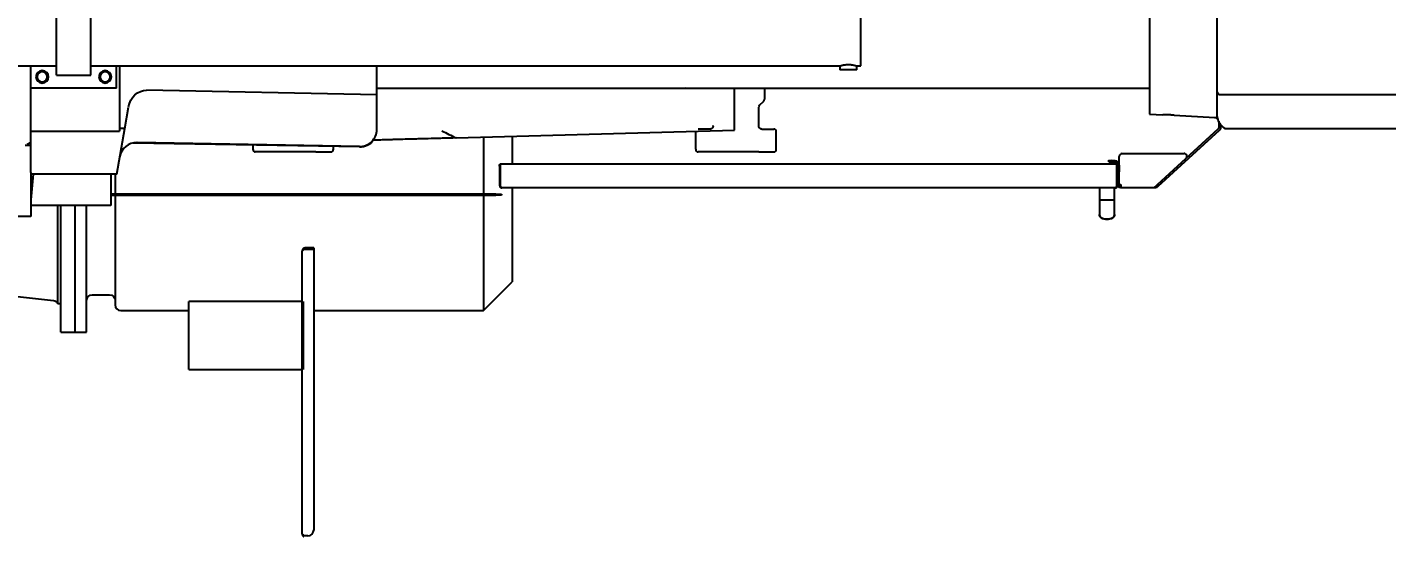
# Model space of a CAD drawing. Header units: millimetres. Extents: x 0 to 1189, y 0 to 841.
# Drawn here: x 187 to 345.4, y 121.4 to 180.6 of the extents above; entities that cross this region are included whole.
import ezdxf

# ---------------------------------------------------------------- set-up
doc = ezdxf.new("R2010")
doc.units = ezdxf.units.MM
for name, color, linetype, true_color in [('1', 7, 'CONTINUOUS', 0xffffff), ('2', 7, 'CONTINUOUS', 0xffffff), ('5', 7, 'CONTINUOUS', 0xffffff)]:
    doc.layers.add(name, color=color, linetype=linetype, true_color=true_color)
doc.styles.add('iso-1', font='isocp.shx')
doc.dimstyles.get("Standard").update_dxf_attribs({"dimtxt": 0.18, "dimasz": 0.18, "dimexe": 0.18, "dimexo": 0.0625, "dimgap": 0.09, "dimtad": 0, "dimtih": 1, "dimtoh": 1, "dimdec": 4, "dimzin": 0, "dimdsep": 46, "dimtxsty": 'Standard', "dimcen": 0.09, "dimadec": 0, "dimazin": 0, "dimtfac": 1, "dimtdec": 4, "dimtofl": 0, "dimtmove": 0, "dimatfit": 3, "dimfxl": 1, "dimtolj": 1, "dimtzin": 0, "dimarcsym": 0})

# ---------------------------------------------------------------- blocks, each defined once
blk = doc.blocks.new('DimnDraft3D13')
at = {"layer": '1', "color": 152, "linetype": 'Continuous', "transparency": 16777216}
for p, q in [((415.98, 165.58), (415.98, 79.83)), ((309.31, 96.18), (309.31, 79.83))]:
    blk.add_line(p, q, dxfattribs=at)
at = {"layer": '1', "color": 27, "linetype": 'Continuous', "transparency": 16777216}
blk.add_line((415.98, 83), (309.31, 83), dxfattribs=at)
for points in [[(309.31, 83), (312.49, 83.56), (312.49, 82.44), (309.31, 83)], [(415.98, 83), (412.8, 82.44), (412.8, 83.56), (415.98, 83)]]:
    blk.add_solid(points, dxfattribs=at)
at = {"layer": '1', "color": 23, "linetype": 'Continuous', "transparency": 16777216, "insert": (359.39, 83.57), "char_height": 3.5, "attachment_point": 7, "line_spacing_factor": 0.963855, "style": 'iso-1'}
blk.add_mtext('\\W01.000;1600 ', dxfattribs=at)

msp = doc.modelspace()

# ---------------------------------------------------------------- linework, layer by layer
at = {"layer": '2', "color": 124, "linetype": 'Continuous'}
for p, q in [((317.777, 187.839), (317.777, 179.172)), ((325.643, 173.163), (325.643, 185.181)), ((325.649, 173.163), (325.649, 185.181)), ((317.777, 179.172), (317.777, 170.505)), ((197.744, 176.105), (197.744, 168.819)), ((227.744, 172.744), (227.744, 176.105)), ((187.411, 168.511), (187.411, 173.505)), ((227.744, 172.744), (200.903, 173.285)), ((227.744, 168.72), (227.744, 172.744)), ((264.744, 173.49), (263.655, 173.509)), ((264.744, 173.509), (264.744, 173.49)), ((269.411, 168.622), (269.411, 173.509)), ((325.643, 170.505), (325.643, 173.163)), ((349.31, 172.739), (326.043, 172.739)), ((198.355, 168.819), (198.797, 171.325)), ((317.777, 170.505), (319.319, 170.424)), ((320.635, 170.355), (325.388, 170.106)), ((325.714, 169.842), (325.714, 169.841)), ((187.411, 163.699), (187.411, 168.511)), ((187.411, 168.511), (197.744, 168.511)), ((197.419, 163.505), (198.355, 168.819)), ((197.744, 168.819), (197.744, 168.511)), ((198.355, 168.819), (197.744, 168.819)), ((236.958, 167.723), (269.411, 168.622)), ((326.538, 168.839), (349.31, 168.839)), ((225.71, 166.67), (199.333, 167.13)), ((199.825, 167.172), (199.778, 167.173)), ((225.71, 166.72), (199.825, 167.172)), ((197.419, 163.505), (187.411, 163.505))]:
    msp.add_line(p, q, dxfattribs=at)
at = {"layer": '2', "color": 60, "linetype": 'Continuous'}
for p, q in [((190.411, 175.039), (190.411, 183.305)), ((194.411, 175.039), (194.411, 183.305)), ((284.144, 176.105), (284.144, 182.239)), ((115.398, 176.105), (190.411, 176.105)), ((187.411, 173.505), (187.411, 176.105)), ((194.411, 176.105), (281.678, 176.105)), ((197.411, 173.505), (197.411, 176.105)), ((281.678, 176.105), (281.678, 175.672)), ((283.664, 176.105), (284.144, 176.105)), ((283.678, 175.672), (283.678, 176.11)), ((190.411, 175.039), (194.411, 175.039)), ((283.678, 175.672), (281.678, 175.672)), ((197.411, 173.505), (187.411, 173.505))]:
    msp.add_line(p, q, dxfattribs=at)
at = {"layer": '2', "color": 252, "linetype": 'Continuous'}
for p, q in [((227.746, 173.509), (317.773, 173.509)), ((272.91, 173.509), (272.91, 172.227)), ((272.243, 169.089), (272.243, 171.284)), ((272.341, 171.52), (272.812, 171.991)), ((264.884, 168.422), (264.884, 166.422)), ((266.577, 168.755), (265.173, 168.755)), ((266.91, 169.089), (266.91, 169.189)), ((272.577, 168.755), (273.981, 168.755)), ((274.27, 166.422), (274.27, 168.422)), ((187.411, 166.839), (186.744, 166.839)), ((186.992, 166.981), (187.411, 167.223)), ((213.284, 166.887), (213.284, 166.422)), ((222.67, 166.422), (222.67, 166.723)), ((240.177, 167.813), (240.177, 161.173)), ((243.51, 167.904), (243.51, 164.705)), ((214.977, 166.089), (213.573, 166.089)), ((215.31, 166.089), (214.977, 166.089)), ((220.643, 166.089), (215.31, 166.089)), ((220.643, 166.089), (220.977, 166.089)), ((220.977, 166.089), (222.381, 166.089)), ((266.577, 166.089), (265.173, 166.089)), ((266.91, 166.089), (266.577, 166.089)), ((272.243, 166.089), (266.91, 166.089)), ((272.243, 166.089), (272.577, 166.089)), ((272.577, 166.089), (273.981, 166.089)), ((187.411, 163.699), (187.411, 158.572)), ((187.674, 163.505), (187.411, 160.505)), ((196.744, 163.505), (196.744, 159.839)), ((197.243, 163.506), (197.243, 161.173)), ((243.51, 161.905), (243.51, 150.939)), ((197.243, 161.039), (197.243, 148.272)), ((240.177, 161.039), (240.177, 147.605)), ((187.411, 158.572), (178.078, 158.572)), ((196.744, 159.839), (187.411, 159.839)), ((190.577, 148.439), (190.577, 159.84)), ((190.91, 145.105), (190.91, 159.839)), ((192.577, 145.105), (192.577, 159.839)), ((192.577, 145.105), (192.577, 159.837)), ((193.91, 145.105), (193.91, 159.837)), ((240.177, 147.605), (243.51, 150.939)), ((175.11, 150.439), (190.073, 148.768)), ((194.577, 149.439), (196.577, 149.439)), ((190.577, 148.439), (190.91, 148.439)), ((197.91, 147.605), (205.843, 147.605)), ((219.043, 148.649), (205.843, 148.649)), ((205.843, 140.739), (205.843, 148.649)), ((219.177, 140.739), (219.177, 148.649)), ((220.377, 147.605), (240.177, 147.605)), ((190.91, 145.105), (192.577, 145.105)), ((192.577, 145.105), (193.91, 145.105)), ((205.843, 140.739), (219.043, 140.739))]:
    msp.add_line(p, q, dxfattribs=at)
at = {"layer": '2', "color": 60, "linetype": 'Continuous', "extrusion": (0, 0, -1)}
for centre in [(-188.744, 174.839), (-196.078, 174.839)]:
    msp.add_circle(centre, 0.733, dxfattribs=at)
at = {"layer": '2', "color": 124, "linetype": 'Continuous', "extrusion": (0, 0, -1)}
for centre in [(-188.744, 174.839), (-196.078, 174.839)]:
    msp.add_circle(centre, 0.583, dxfattribs=at)
msp.add_arc((-326.043, 173.163), 0.394, 342.97613, 0, dxfattribs=at)
at = {"layer": '2', "color": 252, "linetype": 'Continuous', "extrusion": (0, 0, -1)}
for centre, radius, start, end in [((-272.577, 171.284), 0.333, 0, 45), ((-194.577, 148.772), 0.667, 0, 90), ((-196.577, 148.772), 0.667, 90, 180), ((-189.999, 148.105), 0.667, 96.37119, 150)]:
    msp.add_arc(centre, radius, start, end, dxfattribs=at)
at = {"layer": '2', "color": 252, "linetype": 'Continuous'}
for centre, radius, start, end in [((272.577, 172.227), 0.333, 315, 0), ((197.91, 148.272), 0.667, 180, 270)]:
    msp.add_arc(centre, radius, start, end, dxfattribs=at)
at = {"layer": '2', "color": 124, "linetype": 'Continuous'}
for centre, start, end in [((225.744, 168.72), 269, 0), ((327.643, 170.505), 216.8699, 236.44269), ((199.743, 165.173), 89, 170), ((225.744, 168.67), 269, 323.31019)]:
    msp.add_arc(centre, 2, start, end, dxfattribs=at)
at = {"layer": '2', "color": 124, "linetype": 'Continuous', "extrusion": (0, 0, -1)}
for centre, major_axis, ratio, start_param, end_param in [((200.767, 170.978), (0.402, 2.281), 0.8634603, 4.712389, 6.1496149), ((326.043, 173.201), (0, 0.462), 0.8660254, 3.1415927, 4.3725521)]:
    msp.add_ellipse(centre, major_axis=major_axis, ratio=ratio, start_param=start_param, end_param=end_param, dxfattribs=at)
at = {"layer": '2', "color": 252, "linetype": 'Continuous'}
for centre, major_axis, start_param, end_param in [((265.173, 168.422), (0, -0.333), 4.4859975, 4.712389), ((273.981, 168.422), (0, 0.333), 4.712389, 6.2831853), ((213.573, 166.422), (0, -0.333), 4.712389, 6.2831853), ((222.381, 166.422), (0, 0.333), 3.1415927, 4.712389), ((265.173, 166.422), (0, -0.333), 4.712389, 6.2831853), ((273.981, 166.422), (0, 0.333), 3.1415927, 4.712389)]:
    msp.add_ellipse(centre, major_axis=major_axis, ratio=0.8660254, start_param=start_param, end_param=end_param, dxfattribs=at)
at = {"layer": '2', "color": 124, "linetype": 'Continuous'}
msp.add_ellipse((327.601, 170.505), major_axis=(0, -2), ratio=0.9999931, start_param=5.3906382, end_param=5.7077559, dxfattribs=at)
at = {"layer": '2', "color": 60, "linetype": 'Continuous'}
msp.add_open_spline([(281.678, 176.105), (281.678, 176.105), (281.684, 176.107), (281.704, 176.114), (281.712, 176.116), (281.726, 176.121), (281.731, 176.122), (281.742, 176.126), (281.748, 176.128), (281.78, 176.137), (281.811, 176.146), (281.856, 176.159), (281.865, 176.161), (281.885, 176.166), (281.895, 176.169), (281.926, 176.177), (281.948, 176.183), (282.017, 176.199), (282.067, 176.21), (282.149, 176.225), (282.177, 176.23), (282.234, 176.239), (282.263, 176.244), (282.323, 176.251), (282.354, 176.255), (282.401, 176.26), (282.417, 176.261), (282.449, 176.264), (282.465, 176.265), (282.546, 176.271), (282.611, 176.273), (282.694, 176.273), (282.71, 176.273), (282.743, 176.272), (282.76, 176.272), (282.809, 176.27), (282.842, 176.268), (282.938, 176.262), (283.001, 176.256), (283.077, 176.246), (283.092, 176.243), (283.122, 176.239), (283.136, 176.237), (283.179, 176.23), (283.207, 176.225), (283.261, 176.215), (283.287, 176.21), (283.325, 176.202), (283.337, 176.199), (283.362, 176.193), (283.373, 176.191), (283.431, 176.177), (283.472, 176.166), (283.517, 176.154), (283.526, 176.151), (283.543, 176.147), (283.551, 176.144), (283.574, 176.137), (283.588, 176.133), (283.626, 176.122), (283.645, 176.116), (283.661, 176.111), (283.664, 176.11), (283.669, 176.108), (283.671, 176.107), (283.676, 176.106), (283.678, 176.105), (283.678, 176.105)], degree=3, knots=[0, 0, 0, 0, 0.0624812, 0.0624812, 0.0937219, 0.0937219, 0.1093422, 0.1093422, 0.1249625, 0.1249625, 0.1874437, 0.1874437, 0.203064, 0.203064, 0.2186843, 0.2186843, 0.249925, 0.249925, 0.3124062, 0.3124062, 0.3436468, 0.3436468, 0.3748874, 0.3748874, 0.4061281, 0.4061281, 0.4217484, 0.4217484, 0.4373687, 0.4373687, 0.4998499, 0.4998499, 0.5154702, 0.5154702, 0.5310905, 0.5310905, 0.5623311, 0.5623311, 0.6248124, 0.6248124, 0.6404327, 0.6404327, 0.656053, 0.656053, 0.6872936, 0.6872936, 0.7185342, 0.7185342, 0.7341546, 0.7341546, 0.7497749, 0.7497749, 0.8122561, 0.8122561, 0.8278764, 0.8278764, 0.8434967, 0.8434967, 0.8747373, 0.8747373, 0.9372186, 0.9372186, 0.9528389, 0.9528389, 0.9684592, 0.9684592, 1, 1, 1, 1], dxfattribs=at)
at = {"layer": '2', "color": 124, "linetype": 'Continuous'}
for points, knots in [([(320.643, 170.355), (320.643, 170.355), (320.639, 170.356), (320.628, 170.357), (320.626, 170.357), (320.621, 170.358), (320.618, 170.358), (320.608, 170.359), (320.593, 170.361), (320.575, 170.364), (320.559, 170.365), (320.554, 170.366), (320.543, 170.367), (320.537, 170.368), (320.506, 170.372), (320.479, 170.375), (320.433, 170.38), (320.417, 170.381), (320.391, 170.384), (320.383, 170.385), (320.365, 170.386), (320.356, 170.387), (320.311, 170.391), (320.273, 170.395), (320.212, 170.4), (320.191, 170.401), (320.15, 170.405), (320.129, 170.406), (320.065, 170.41), (320.022, 170.413), (319.933, 170.418), (319.89, 170.42), (319.826, 170.422), (319.805, 170.423), (319.763, 170.424), (319.742, 170.424), (319.682, 170.426), (319.643, 170.427), (319.598, 170.427), (319.589, 170.427), (319.571, 170.427), (319.563, 170.427), (319.537, 170.427), (319.521, 170.427), (319.475, 170.427), (319.447, 170.427), (319.417, 170.427), (319.411, 170.427), (319.399, 170.427), (319.394, 170.426), (319.379, 170.426), (319.36, 170.426), (319.345, 170.426), (319.336, 170.425), (319.333, 170.425), (319.327, 170.425), (319.325, 170.425), (319.314, 170.425), (319.31, 170.425), (319.31, 170.425)], [0, 0, 0, 0, 0.0624478, 0.0624478, 0.0780753, 0.0780753, 0.0937028, 0.0937028, 0.1249578, 0.1562127, 0.1562127, 0.1718402, 0.1718402, 0.1874677, 0.1874677, 0.2499777, 0.2499777, 0.2812326, 0.2812326, 0.2968601, 0.2968601, 0.3124876, 0.3124876, 0.3749976, 0.3749976, 0.4062525, 0.4062525, 0.4375075, 0.4375075, 0.5000175, 0.5000175, 0.5625274, 0.5625274, 0.5937824, 0.5937824, 0.6250374, 0.6250374, 0.6875473, 0.6875473, 0.7031748, 0.7031748, 0.7188023, 0.7188023, 0.7500573, 0.7500573, 0.8125672, 0.8125672, 0.8281947, 0.8281947, 0.8438222, 0.8438222, 0.8750772, 0.9063322, 0.9063322, 0.9219597, 0.9219597, 0.9375872, 0.9375872, 1, 1, 1, 1]), ([(325.354, 170.101), (325.376, 170.103), (325.438, 170.103), (325.528, 170.065), (325.611, 170.005), (325.666, 169.94), (325.69, 169.897), (325.7, 169.876)], [0, 0, 0, 0, 0.1481861, 0.4247902, 0.6535589, 0.8469125, 1, 1, 1, 1]), ([(325.394, 170.105), (325.396, 170.106), (325.438, 170.111), (325.512, 170.087), (325.6, 170.044), (325.662, 169.991), (325.7, 169.946), (325.72, 169.914), (325.733, 169.892), (325.741, 169.874), (325.745, 169.866), (325.744, 169.866)], [0, 0, 0, 0, 0.0117088, 0.1789215, 0.3191025, 0.4376293, 0.531595, 0.6030832, 0.6774494, 0.7900676, 1, 1, 1, 1]), ([(326.043, 169.305), (325.99, 169.377), (325.937, 169.457), (325.864, 169.59), (325.841, 169.636), (325.809, 169.709), (325.798, 169.733), (325.778, 169.784), (325.768, 169.809), (325.722, 169.939), (325.693, 170.048), (325.664, 170.216), (325.656, 170.273), (325.648, 170.36), (325.647, 170.389), (325.645, 170.432), (325.644, 170.454), (325.644, 170.476), (325.643, 170.491), (325.643, 170.498), (325.643, 170.505)], [0, 0, 0, 0, 0.25, 0.25, 0.375, 0.375, 0.4375, 0.4375, 0.5, 0.5, 0.75, 0.75, 0.875, 0.875, 0.9375, 0.9375, 0.96875, 0.984375, 0.984375, 1, 1, 1, 1]), ([(236.958, 167.723), (236.477, 167.71), (235.995, 167.696), (235.273, 167.676), (235.032, 167.67), (234.671, 167.66), (234.551, 167.656), (234.37, 167.651), (234.31, 167.65), (234.19, 167.646), (234.129, 167.645), (233.59, 167.63), (233.124, 167.617), (232.447, 167.598), (232.224, 167.592), (231.896, 167.583), (231.788, 167.58), (231.572, 167.574), (231.465, 167.571), (230.94, 167.556), (230.547, 167.546), (229.997, 167.53), (229.82, 167.525), (229.564, 167.518), (229.481, 167.516), (229.358, 167.513), (229.318, 167.511), (229.238, 167.509), (229.199, 167.508), (228.852, 167.499), (228.579, 167.491), (228.224, 167.481), (228.115, 167.478), (227.965, 167.474), (227.918, 167.473), (227.827, 167.47), (227.785, 167.469), (227.744, 167.468)], [0, 0, 0, 0, 0.125, 0.125, 0.1875, 0.1875, 0.21875, 0.21875, 0.234375, 0.234375, 0.25, 0.25, 0.375, 0.375, 0.4375, 0.4375, 0.46875, 0.46875, 0.5, 0.5, 0.625, 0.625, 0.6875, 0.6875, 0.71875, 0.71875, 0.734375, 0.734375, 0.75, 0.75, 0.875, 0.875, 0.9375, 0.9375, 0.96875, 0.96875, 1, 1, 1, 1])]:
    msp.add_open_spline(points, degree=3, knots=knots, dxfattribs=at)
for points in [[(235.326, 168.554), (235.867, 168.272), (236.408, 167.989), (236.958, 167.723)], [(227.744, 167.468), (227.6, 167.47), (227.384, 167.474), (227.31, 167.475), (227.31, 167.475)]]:
    msp.add_open_spline(points, degree=3, dxfattribs=at)
at = {"layer": '2', "color": 252, "linetype": 'Continuous'}
for points, knots in [([(266.91, 169.089), (266.91, 169.066), (266.908, 169.044), (266.901, 169.011), (266.898, 169), (266.892, 168.979), (266.888, 168.968), (266.874, 168.937), (266.864, 168.917), (266.848, 168.894), (266.844, 168.89), (266.837, 168.881), (266.834, 168.876), (266.823, 168.864), (266.815, 168.856), (266.791, 168.833), (266.774, 168.819), (266.736, 168.795), (266.717, 168.785), (266.687, 168.774), (266.677, 168.771), (266.657, 168.765), (266.647, 168.762), (266.616, 168.757), (266.596, 168.755), (266.577, 168.755)], [0, 0, 0, 0, 0.125, 0.125, 0.1875, 0.1875, 0.25, 0.25, 0.375, 0.375, 0.40625, 0.40625, 0.4375, 0.4375, 0.5, 0.5, 0.625, 0.625, 0.75, 0.75, 0.8125, 0.8125, 0.875, 0.875, 1, 1, 1, 1]), ([(272.577, 168.755), (272.557, 168.755), (272.537, 168.757), (272.507, 168.762), (272.497, 168.765), (272.482, 168.769), (272.477, 168.771), (272.467, 168.774), (272.461, 168.776), (272.437, 168.785), (272.417, 168.795), (272.389, 168.813), (272.38, 168.819), (272.363, 168.833), (272.354, 168.84), (272.338, 168.855), (272.331, 168.864), (272.32, 168.876), (272.316, 168.881), (272.309, 168.89), (272.306, 168.894), (272.29, 168.917), (272.279, 168.937), (272.266, 168.968), (272.262, 168.978), (272.255, 169), (272.252, 169.011), (272.246, 169.044), (272.243, 169.066), (272.243, 169.089)], [0, 0, 0, 0, 0.125, 0.125, 0.1875, 0.1875, 0.21875, 0.21875, 0.25, 0.25, 0.375, 0.375, 0.4375, 0.4375, 0.5, 0.5, 0.5625, 0.5625, 0.59375, 0.59375, 0.625, 0.625, 0.75, 0.75, 0.8125, 0.8125, 0.875, 0.875, 1, 1, 1, 1])]:
    msp.add_open_spline(points, degree=3, knots=knots, dxfattribs=at)
at = {"layer": '5', "color": 252, "linetype": 'Continuous'}
for p, q in [((325.843, 169.662), (325.843, 168.973)), ((325.87, 168.58), (318.73, 162.045)), ((325.735, 168.728), (322.018, 165.326)), ((326.043, 169.305), (326.043, 168.973)), ((313.03, 164.927), (313.047, 165.126)), ((313.03, 164.927), (313.362, 164.897)), ((313.047, 165.126), (313.379, 165.097)), ((313.739, 164.864), (313.362, 164.897)), ((313.756, 165.064), (313.379, 165.097)), ((314.243, 162.305), (314.243, 165.572)), ((314.577, 165.905), (321.793, 165.905)), ((318.718, 162.305), (322.018, 165.326)), ((242.044, 164.639), (242.111, 164.639)), ((242.044, 164.439), (242.044, 164.639)), ((242.044, 164.439), (242.044, 162.172)), ((242.111, 164.705), (313.978, 164.705)), ((242.111, 164.439), (242.111, 164.705)), ((242.111, 164.639), (242.111, 164.439)), ((242.111, 164.439), (242.111, 162.172)), ((242.111, 162.172), (242.111, 164.439)), ((313.978, 164.705), (313.978, 164.439)), ((313.978, 164.639), (314.044, 164.639)), ((313.978, 164.439), (313.978, 164.639)), ((313.978, 162.172), (313.978, 164.439)), ((313.978, 164.439), (313.978, 162.172)), ((314.043, 163.439), (314.243, 163.439)), ((314.043, 162.305), (314.043, 163.439)), ((314.044, 164.639), (314.044, 164.439)), ((314.044, 163.439), (314.044, 164.439)), ((314.243, 164.532), (314.243, 163.772)), ((314.243, 163.439), (314.243, 163.772)), ((314.243, 162.305), (314.243, 163.439)), ((242.111, 162.082), (242.111, 162.172)), ((242.111, 162.172), (242.111, 162.062)), ((313.778, 161.905), (242.311, 161.905)), ((313.978, 162.082), (313.978, 162.172)), ((313.978, 162.172), (313.978, 162.062)), ((314.043, 162.305), (314.243, 162.305)), ((314.044, 162.172), (314.044, 162.275)), ((314.243, 162.305), (314.443, 162.305)), ((314.443, 162.305), (314.443, 161.905)), ((318.28, 161.905), (314.443, 161.905)), ((318.28, 161.905), (318.718, 162.305)), ((318.369, 161.905), (318.28, 161.905)), ((187.411, 161.172), (187.469, 161.172)), ((187.458, 161.039), (187.411, 161.039)), ((241.611, 161.172), (196.745, 161.172)), ((196.745, 161.039), (241.611, 161.039)), ((241.611, 161.172), (242.278, 161.172)), ((242.278, 161.039), (241.611, 161.039)), ((242.278, 161.172), (242.278, 161.039)), ((219.043, 121.572), (219.043, 154.572)), ((219.377, 154.772), (219.235, 154.772)), ((219.282, 154.772), (219.377, 154.772)), ((220.377, 154.905), (219.377, 154.905)), ((220.377, 154.772), (219.377, 154.772)), ((219.377, 154.772), (220.377, 154.772)), ((220.377, 154.905), (220.377, 154.772)), ((220.377, 154.772), (220.377, 122.039)), ((219.377, 121.372), (219.235, 121.372)), ((219.71, 121.372), (219.377, 121.372))]:
    msp.add_line(p, q, dxfattribs=at)
at = {"layer": '5', "color": 95, "linetype": 'Continuous'}
for p, q in [((311.944, 161.905), (311.944, 160.505)), ((313.678, 160.505), (313.678, 161.905)), ((311.944, 160.505), (311.95, 160.505)), ((311.945, 160.505), (311.945, 158.805)), ((311.95, 160.505), (312.132, 160.505)), ((312.132, 160.505), (313.491, 160.505)), ((313.491, 160.505), (313.672, 160.505)), ((313.678, 160.505), (313.672, 160.505)), ((313.677, 158.805), (313.677, 160.505))]:
    msp.add_line(p, q, dxfattribs=at)
at = {"layer": '5', "color": 252, "linetype": 'Continuous', "extrusion": (0, 0, -1)}
for centre, radius, start, end in [((-325.51, 168.973), 0.333, 180, 227.53592), ((-325.51, 168.973), 0.533, 180, 227.53592), ((-313.778, 162.172), 0.267, 180, 204.29346), ((-314.443, 162.305), 0.4, 270, 0), ((-314.443, 162.305), 0.2, 270, 0)]:
    msp.add_arc(centre, radius, start, end, dxfattribs=at)
at = {"layer": '5', "color": 252, "linetype": 'Continuous'}
for centre, radius, start, end in [((313.71, 164.532), 0.333, 18.5805, 85), ((313.71, 164.532), 0.533, 0, 85), ((314.577, 165.572), 0.333, 90, 180), ((321.793, 165.572), 0.333, 312.46408, 90), ((242.311, 162.172), 0.267, 180, 204.29346), ((242.311, 162.172), 0.267, 242.21931, 270), ((313.778, 162.172), 0.267, 270, 297.78069), ((219.377, 154.572), 0.333, 152.5339, 180), ((219.377, 154.572), 0.333, 90, 115.2269), ((219.71, 122.039), 0.667, 270, 0)]:
    msp.add_arc(centre, radius, start, end, dxfattribs=at)
at = {"layer": '5', "color": 95, "linetype": 'Continuous'}
for centre, radius, start, end in [((312.811, 158.805), 0.867, 177.75251, 180), ((312.811, 158.805), 0.867, 180, 186.44878), ((312.325, 158.75), 0.378, 186.44878, 239.16296), ((313.297, 158.75), 0.378, 300.83704, 353.55122), ((312.811, 158.805), 0.867, 353.55122, 0), ((312.811, 158.805), 0.867, 0, 2.24749), ((312.811, 159.564), 1.325, 239.16296, 300.83704)]:
    msp.add_arc(centre, radius, start, end, dxfattribs=at)
at = {"layer": '5', "color": 95, "linetype": 'Continuous', "extrusion": (0, 0, -1)}
for centre, radius, start, end in [((-312.811, 158.805), 0.866, 353.56749, 359.99997), ((-312.326, 158.751), 0.378, 300.77654, 353.56749), ((-313.296, 158.751), 0.378, 186.43251, 239.22346), ((-312.811, 158.805), 0.866, 180.00003, 186.43251), ((-312.811, 159.565), 1.326, 239.22346, 300.77654)]:
    msp.add_arc(centre, radius, start, end, dxfattribs=at)
at = {"layer": '5', "color": 252, "linetype": 'Continuous'}
for centre, major_axis, ratio, start_param, end_param in [((242.311, 162.172), (0.196, 0.039), 1, 2.9429645, 3.3495817), ((242.311, 162.172), (0, 0.267), 0.9993333, 2.6567281, 3.1415927), ((313.778, 162.172), (0, 0.267), 0.9993333, 3.1415927, 3.6264572), ((313.778, 162.172), (0.2, 0), 1, 5.8765681, 6.2831853), ((219.377, 154.572), (0.333, 0), 0.9993333, 2.6622188, 3.1415927), ((219.377, 121.572), (0, 0.333), 1, 1.5707963, 2.0501702), ((219.377, 121.572), (0.333, 0), 0.9993333, 3.1415927, 3.6209665)]:
    msp.add_ellipse(centre, major_axis=major_axis, ratio=ratio, start_param=start_param, end_param=end_param, dxfattribs=at)
for points, knots in [([(242.067, 162.066), (242.067, 162.066), (242.067, 162.066), (242.067, 162.065), (242.067, 162.064), (242.068, 162.062), (242.069, 162.059), (242.072, 162.054), (242.073, 162.051), (242.077, 162.044), (242.079, 162.041), (242.083, 162.033), (242.086, 162.03), (242.091, 162.022), (242.094, 162.018), (242.103, 162.005), (242.109, 161.997), (242.124, 161.981), (242.132, 161.974), (242.145, 161.964), (242.149, 161.96), (242.157, 161.954), (242.161, 161.952), (242.169, 161.946), (242.173, 161.944), (242.18, 161.94), (242.184, 161.938), (242.187, 161.936)], [0, 0, 0, 0, 0.0004518, 0.0004518, 0.0374721, 0.0374721, 0.1115127, 0.1115127, 0.1855533, 0.1855533, 0.2595939, 0.2595939, 0.3336345, 0.3336345, 0.4076751, 0.4076751, 0.5557563, 0.5557563, 0.7038376, 0.7038376, 0.7778782, 0.7778782, 0.8519188, 0.8519188, 0.9259594, 0.9259594, 1, 1, 1, 1]), ([(242.187, 161.936), (242.195, 161.939), (242.202, 161.944), (242.212, 161.954), (242.216, 161.96), (242.221, 161.974), (242.222, 161.981), (242.22, 161.997), (242.218, 162.006), (242.21, 162.022), (242.204, 162.03), (242.191, 162.045), (242.183, 162.051), (242.165, 162.062), (242.154, 162.066), (242.133, 162.068), (242.121, 162.066), (242.111, 162.062)], [0, 0, 0, 0, 0.125, 0.125, 0.25, 0.25, 0.375, 0.375, 0.5, 0.5, 0.625, 0.625, 0.75, 0.75, 0.875, 0.875, 1, 1, 1, 1]), ([(242.141, 162.066), (242.142, 162.065), (242.143, 162.063), (242.146, 162.059), (242.148, 162.056), (242.152, 162.051), (242.154, 162.048), (242.159, 162.043), (242.161, 162.04), (242.166, 162.034), (242.169, 162.031), (242.177, 162.023), (242.183, 162.018), (242.191, 162.012), (242.194, 162.01), (242.199, 162.006), (242.202, 162.004), (242.204, 162.003)], [0, 0, 0, 0, 0.0752772, 0.0752772, 0.1908676, 0.1908676, 0.3064579, 0.3064579, 0.4220483, 0.4220483, 0.5376386, 0.5376386, 0.7688193, 0.7688193, 0.8844097, 0.8844097, 1, 1, 1, 1]), ([(242.204, 162.003), (242.201, 161.992), (242.198, 161.981), (242.194, 161.964), (242.193, 161.958), (242.19, 161.947), (242.188, 161.942), (242.187, 161.936)], [0, 0, 0, 0, 0.4999715, 0.4999715, 0.7504837, 0.7504837, 1, 1, 1, 1]), ([(242.204, 162.003), (242.202, 161.993), (242.199, 161.984), (242.195, 161.968), (242.193, 161.962), (242.19, 161.949), (242.188, 161.942), (242.187, 161.936)], [0, 0, 0, 0, 0.4254884, 0.4254884, 0.713242, 0.713242, 1, 1, 1, 1]), ([(313.978, 162.062), (313.973, 162.064), (313.967, 162.066), (313.957, 162.067), (313.951, 162.067), (313.935, 162.066), (313.924, 162.062), (313.906, 162.051), (313.898, 162.045), (313.884, 162.03), (313.879, 162.022), (313.871, 162.005), (313.869, 161.997), (313.867, 161.981), (313.868, 161.974), (313.875, 161.953), (313.886, 161.943), (313.902, 161.936)], [0, 0, 0, 0, 0.0625, 0.0625, 0.125, 0.125, 0.25, 0.25, 0.375, 0.375, 0.5, 0.5, 0.625, 0.625, 0.75, 0.75, 1, 1, 1, 1]), ([(313.885, 162.003), (313.887, 162.004), (313.89, 162.006), (313.895, 162.01), (313.898, 162.012), (313.903, 162.016), (313.906, 162.018), (313.912, 162.023), (313.915, 162.026), (313.92, 162.031), (313.923, 162.034), (313.928, 162.04), (313.93, 162.042), (313.935, 162.048), (313.937, 162.051), (313.941, 162.056), (313.943, 162.059), (313.946, 162.063), (313.947, 162.065), (313.948, 162.067)], [0, 0, 0, 0, 0.1153064, 0.1153064, 0.2306127, 0.2306127, 0.3459191, 0.3459191, 0.4612254, 0.4612254, 0.5765318, 0.5765318, 0.6918381, 0.6918381, 0.8071445, 0.8071445, 0.9224508, 0.9224508, 1, 1, 1, 1]), ([(313.885, 162.003), (313.887, 161.993), (313.89, 161.984), (313.894, 161.968), (313.895, 161.962), (313.899, 161.949), (313.9, 161.942), (313.902, 161.936)], [0, 0, 0, 0, 0.4254884, 0.4254884, 0.713242, 0.713242, 1, 1, 1, 1]), ([(313.885, 162.003), (313.888, 161.992), (313.89, 161.981), (313.895, 161.964), (313.896, 161.958), (313.899, 161.947), (313.901, 161.942), (313.902, 161.936)], [0, 0, 0, 0, 0.4999715, 0.4999715, 0.7504837, 0.7504837, 1, 1, 1, 1]), ([(313.902, 161.936), (313.905, 161.938), (313.909, 161.94), (313.916, 161.944), (313.92, 161.946), (313.928, 161.952), (313.932, 161.954), (313.94, 161.961), (313.944, 161.964), (313.953, 161.97), (313.957, 161.974), (313.965, 161.982), (313.968, 161.985), (313.976, 161.993), (313.979, 161.997), (313.986, 162.005), (313.989, 162.01), (313.995, 162.018), (313.998, 162.022), (314.003, 162.03), (314.006, 162.034), (314.01, 162.041), (314.012, 162.044), (314.016, 162.051), (314.017, 162.054), (314.02, 162.059), (314.021, 162.062), (314.022, 162.064), (314.022, 162.065), (314.022, 162.066)], [0, 0, 0, 0, 0.0740108, 0.0740108, 0.1480217, 0.1480217, 0.2220325, 0.2220325, 0.2960434, 0.2960434, 0.3700542, 0.3700542, 0.4440651, 0.4440651, 0.5180759, 0.5180759, 0.5920868, 0.5920868, 0.6660976, 0.6660976, 0.7401085, 0.7401085, 0.8141193, 0.8141193, 0.8881302, 0.8881302, 0.962141, 0.962141, 1, 1, 1, 1]), ([(318.73, 162.045), (318.705, 162.023), (318.679, 162.003), (318.623, 161.968), (318.593, 161.953), (318.532, 161.93), (318.5, 161.92), (318.435, 161.908), (318.402, 161.905), (318.369, 161.905)], [0, 0, 0, 0, 0.25, 0.25, 0.5, 0.5, 0.75, 0.75, 1, 1, 1, 1]), ([(219.213, 154.862), (219.212, 154.862), (219.211, 154.861), (219.202, 154.856), (219.194, 154.851), (219.176, 154.839), (219.168, 154.832), (219.15, 154.817), (219.142, 154.809), (219.126, 154.792), (219.118, 154.783), (219.105, 154.765), (219.099, 154.756), (219.088, 154.74), (219.084, 154.732), (219.081, 154.726)], [0, 0, 0, 0, 0.0189254, 0.0189254, 0.1824378, 0.1824378, 0.3459503, 0.3459503, 0.5094627, 0.5094627, 0.6729751, 0.6729751, 0.8364876, 0.8364876, 1, 1, 1, 1]), ([(219.081, 154.726), (219.084, 154.716), (219.088, 154.708), (219.099, 154.695), (219.105, 154.69), (219.118, 154.683), (219.126, 154.68), (219.142, 154.678), (219.15, 154.679), (219.168, 154.683), (219.176, 154.687), (219.194, 154.696), (219.202, 154.702), (219.218, 154.718), (219.225, 154.727), (219.234, 154.748), (219.236, 154.76), (219.235, 154.772)], [0, 0, 0, 0, 0.125, 0.125, 0.25, 0.25, 0.375, 0.375, 0.5, 0.5, 0.625, 0.625, 0.75, 0.75, 0.875, 0.875, 1, 1, 1, 1]), ([(219.191, 154.695), (219.183, 154.698), (219.174, 154.7), (219.151, 154.706), (219.137, 154.71), (219.109, 154.718), (219.095, 154.722), (219.081, 154.726)], [0, 0, 0, 0, 0.2406319, 0.2406319, 0.6206073, 0.6206073, 1, 1, 1, 1]), ([(219.191, 154.695), (219.182, 154.698), (219.174, 154.7), (219.151, 154.706), (219.137, 154.71), (219.109, 154.718), (219.095, 154.722), (219.081, 154.726)], [0, 0, 0, 0, 0.240124, 0.240124, 0.6203535, 0.6203535, 1, 1, 1, 1]), ([(219.235, 121.372), (219.236, 121.384), (219.234, 121.396), (219.225, 121.417), (219.218, 121.426), (219.202, 121.441), (219.194, 121.448), (219.176, 121.457), (219.168, 121.461), (219.15, 121.465), (219.142, 121.465), (219.126, 121.464), (219.118, 121.461), (219.105, 121.454), (219.099, 121.449), (219.088, 121.436), (219.084, 121.428), (219.081, 121.418)], [0, 0, 0, 0, 0.125, 0.125, 0.25, 0.25, 0.375, 0.375, 0.5, 0.5, 0.625, 0.625, 0.75, 0.75, 0.875, 0.875, 1, 1, 1, 1]), ([(219.191, 121.448), (219.182, 121.446), (219.173, 121.444), (219.151, 121.437), (219.137, 121.434), (219.109, 121.426), (219.095, 121.422), (219.081, 121.418)], [0, 0, 0, 0, 0.2368335, 0.2368335, 0.6187095, 0.6187095, 1, 1, 1, 1]), ([(219.191, 121.448), (219.182, 121.446), (219.174, 121.444), (219.151, 121.438), (219.137, 121.434), (219.109, 121.426), (219.095, 121.422), (219.081, 121.418)], [0, 0, 0, 0, 0.240124, 0.240124, 0.6203535, 0.6203535, 1, 1, 1, 1]), ([(219.081, 121.418), (219.084, 121.412), (219.088, 121.404), (219.099, 121.388), (219.105, 121.379), (219.118, 121.361), (219.126, 121.352), (219.142, 121.335), (219.15, 121.327), (219.168, 121.312), (219.176, 121.305), (219.194, 121.293), (219.202, 121.288), (219.211, 121.283), (219.212, 121.282), (219.213, 121.282)], [0, 0, 0, 0, 0.1634359, 0.1634359, 0.3268717, 0.3268717, 0.4903076, 0.4903076, 0.6537435, 0.6537435, 0.8171793, 0.8171793, 0.9806152, 0.9806152, 1, 1, 1, 1])]:
    msp.add_open_spline(points, degree=3, knots=knots, dxfattribs=at)
for points, degree in [([(242.068, 162.062), (242.111, 162.082)], 1), ([(242.204, 162.003), (242.208, 162.005), (242.212, 162.008), (242.214, 162.011)], 3), ([(313.875, 162.012), (313.877, 162.008), (313.881, 162.005), (313.885, 162.003)], 3), ([(314.021, 162.062), (313.978, 162.082)], 1), ([(219.235, 154.873), (219.282, 154.772)], 1)]:
    msp.add_open_spline(points, degree=degree, dxfattribs=at)

# ---------------------------------------------------------------- dimensions: what is measured, and where the dimension line sits
at = {"layer": '1', "color": 27, "linetype": 'Continuous', "lineweight": -3}
dim = msp.add_linear_dim(base=(309.31, 83.004), p1=(415.977, 165.584), p2=(309.31, 96.184), text='\\C23;1600', dimstyle='Standard', override={"dimtxt": 3.5, "dimasz": 3.175, "dimexe": 3.175, "dimexo": 1.5875, "dimgap": 1.75, "dimtad": 1, "dimtih": 0, "dimdec": 2, "dimzin": 8, "dimtxsty": 'iso-1', "dimsah": 1, "dimclrd": 27, "dimclre": 152, "dimclrt": 23, "dimtm": -0.005, "dimtdec": 3, "dimtofl": 1, "dimtmove": 0}, dxfattribs=at)
dim.commit()
dim.dimension.update_dxf_attribs({"geometry": 'DimnDraft3D13', "text_midpoint": (362.643, 83.004), "dimtype": 160})

doc.saveas('drawing.dxf')
